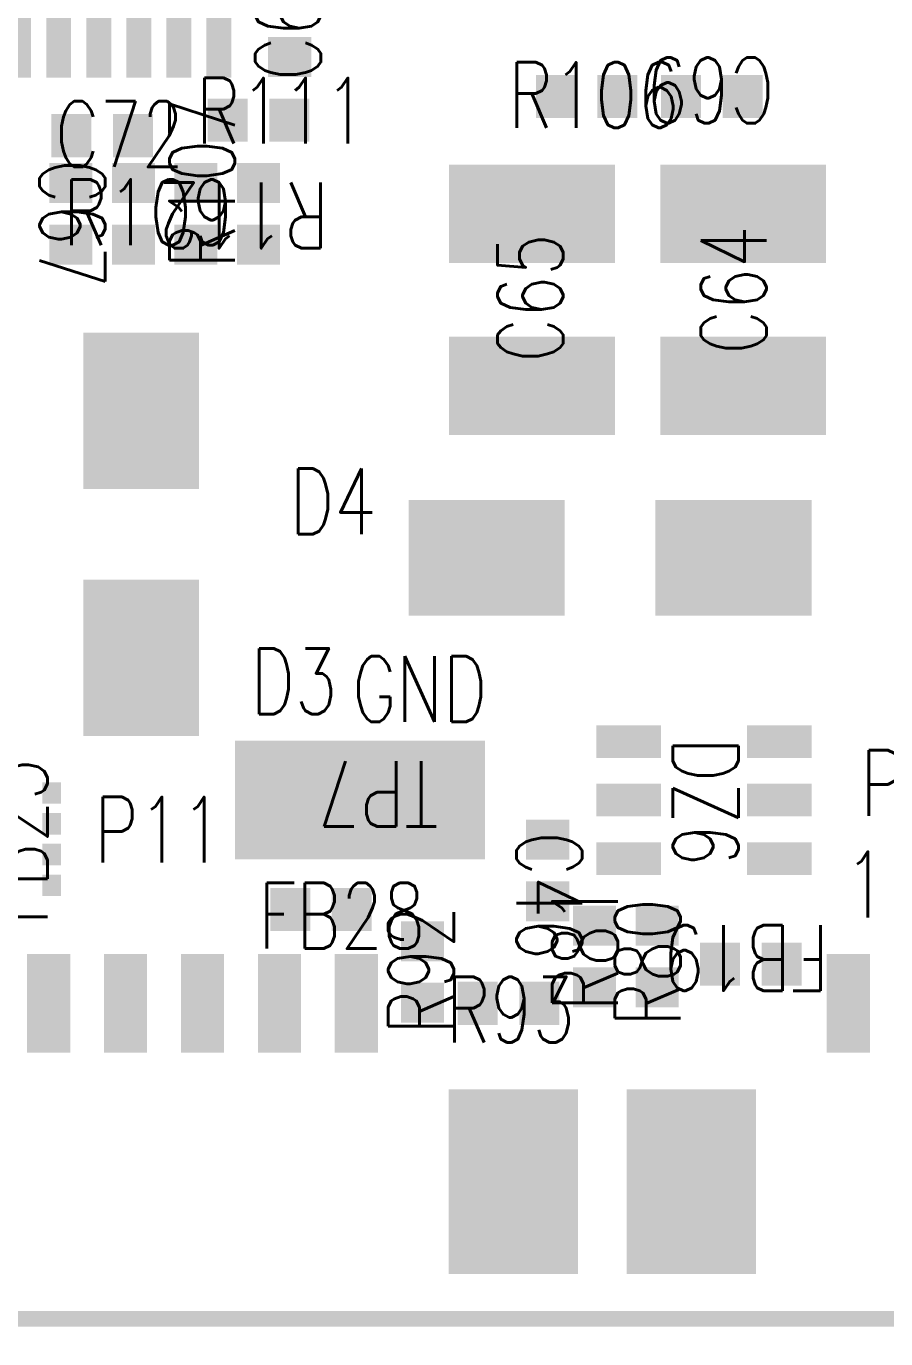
# Model space of a CAD drawing. Extents: x 29.4 to 90.3, y -21.3 to 21.3.
# Drawn here: x 41.37 to 55.34, y -21.32 to 0 of the extents above; entities that cross this region are included whole.
import ezdxf

# ---------------------------------------------------------------- set-up
doc = ezdxf.new("R2010")
doc.units = 0
doc.header["$MEASUREMENT"] = 0
doc.layers.get('0').update_dxf_attribs({"linetype": 'CONTINUOUS'})
for name, color, linetype in [('BOARD_OUTLINE_00', 5, 'CONTINUOUS'), ('DRIL_NPLTE_THRU_01', 3, 'CONTINUOUS'), ('DRIL_NPLTE_THRU_02', 112, 'CONTINUOUS'), ('DRIL_NPLTE_THRU_03', 2, 'CONTINUOUS'), ('DRIL_NPLTE_THRU_04', 4, 'CONTINUOUS'), ('DRIL_NPLTE_THRU_05', 171, 'CONTINUOUS'), ('DRIL_NPLTE_THRU_06', 1, 'CONTINUOUS'), ('PADS_BOT', 1, 'CONTINUOUS'), ('PADS_INNER', 3, 'CONTINUOUS'), ('PADS_TOP', 3, 'CONTINUOUS'), ('PART_NAME_06', 183, 'CONTINUOUS'), ('TEXT_25', 67, 'CONTINUOUS')]:
    doc.layers.add(name, color=color, linetype=linetype)
doc.styles.add('W0$2032', font='simplex', dxfattribs={"width": 0.75})

# ---------------------------------------------------------------- blocks, each defined once
blk = doc.blocks.new('BOARD_1')
at = {"layer": 'BOARD_OUTLINE_00', "const_width": 0.254}
blk.add_lwpolyline([(0, 0), (58, 0), (58, 42), (0, 42)], close=True, dxfattribs=at)
blk = doc.blocks.new('DRIL_HOLE_0')
blk.add_lwpolyline([(0, 0, 1), (0, 0, 1)], format="xyb", close=True)
blk = doc.blocks.new('PAD_0')
blk.add_lwpolyline([(0, 0, 1), (0, 0, 1)], format="xyb", close=True)
blk = doc.blocks.new('PAD_3')
at = {"const_width": 1.6002}
blk.add_lwpolyline([(-1.3462, 0), (1.3462, 0)], dxfattribs=at)
blk = doc.blocks.new('STK_BOT_9')
at = {"layer": 'DRIL_NPLTE_THRU_01'}
blk.add_blockref('DRIL_HOLE_0', (0, 0), dxfattribs=at)
at = {"layer": 'DRIL_NPLTE_THRU_02'}
blk.add_blockref('DRIL_HOLE_0', (0, 0), dxfattribs=at)
at = {"layer": 'DRIL_NPLTE_THRU_03'}
blk.add_blockref('DRIL_HOLE_0', (0, 0), dxfattribs=at)
at = {"layer": 'DRIL_NPLTE_THRU_04'}
blk.add_blockref('DRIL_HOLE_0', (0, 0), dxfattribs=at)
at = {"layer": 'DRIL_NPLTE_THRU_05'}
blk.add_blockref('DRIL_HOLE_0', (0, 0), dxfattribs=at)
at = {"layer": 'DRIL_NPLTE_THRU_06'}
blk.add_blockref('DRIL_HOLE_0', (0, 0), dxfattribs=at)
at = {"layer": 'PADS_BOT', "rotation": 90}
blk.add_blockref('PAD_3', (0, 0), dxfattribs=at)
at = {"layer": 'PADS_INNER'}
blk.add_blockref('PAD_0', (0, 0), dxfattribs=at)
at = {"layer": 'PADS_TOP'}
blk.add_blockref('PAD_0', (0, 0), dxfattribs=at)
blk = doc.blocks.new('SYM_BOT_7')
for p in [(-1.397, 0), (1.397, 0)]:
    blk.add_blockref('STK_BOT_9', p)
blk = doc.blocks.new('PART_BOT_16')
blk.add_blockref('SYM_BOT_7', (0, 0))
at = {"layer": 'PART_NAME_06', "style": 'W0$2032', "width": 0.75}
blk.add_text('C64', height=1.0668, dxfattribs=at).set_placement((-0.889, -0.381))
blk = doc.blocks.new('PART_BOT_17')
blk.add_blockref('SYM_BOT_7', (0, 0))
at = {"layer": 'PART_NAME_06', "style": 'W0$2032', "width": 0.75}
blk.add_text('C65', height=1.0668, dxfattribs=at).set_placement((-1.016, -0.508))
blk = doc.blocks.new('PAD_4')
at = {"const_width": 1.88}
blk.add_lwpolyline([(-1.27, 0), (1.27, 0)], dxfattribs=at)
blk = doc.blocks.new('STK_BOT_10')
at = {"layer": 'DRIL_NPLTE_THRU_01'}
blk.add_blockref('DRIL_HOLE_0', (0, 0), dxfattribs=at)
at = {"layer": 'DRIL_NPLTE_THRU_02'}
blk.add_blockref('DRIL_HOLE_0', (0, 0), dxfattribs=at)
at = {"layer": 'DRIL_NPLTE_THRU_03'}
blk.add_blockref('DRIL_HOLE_0', (0, 0), dxfattribs=at)
at = {"layer": 'DRIL_NPLTE_THRU_04'}
blk.add_blockref('DRIL_HOLE_0', (0, 0), dxfattribs=at)
at = {"layer": 'DRIL_NPLTE_THRU_05'}
blk.add_blockref('DRIL_HOLE_0', (0, 0), dxfattribs=at)
at = {"layer": 'DRIL_NPLTE_THRU_06'}
blk.add_blockref('DRIL_HOLE_0', (0, 0), dxfattribs=at)
at = {"layer": 'PADS_BOT', "rotation": 90}
blk.add_blockref('PAD_4', (0, 0), dxfattribs=at)
at = {"layer": 'PADS_INNER'}
blk.add_blockref('PAD_0', (0, 0), dxfattribs=at)
at = {"layer": 'PADS_TOP'}
blk.add_blockref('PAD_0', (0, 0), dxfattribs=at)
blk = doc.blocks.new('SYM_BOT_9')
for p in [(0, 2.0066), (0, -2.0066)]:
    blk.add_blockref('STK_BOT_10', p)
blk = doc.blocks.new('PART_BOT_21')
blk.add_blockref('SYM_BOT_9', (0, 0))
at = {"layer": 'PART_NAME_06', "style": 'W0$2032', "width": 0.75}
blk.add_text('D4', height=1.0668, rotation=270, dxfattribs=at).set_placement((0.381, 5.207))
blk = doc.blocks.new('PAD_5')
at = {"const_width": 0.53}
blk.add_lwpolyline([(-0.525, 0), (0.525, 0)], dxfattribs=at)
blk = doc.blocks.new('STK_BOT_11')
at = {"layer": 'DRIL_NPLTE_THRU_01'}
blk.add_blockref('DRIL_HOLE_0', (0, 0), dxfattribs=at)
at = {"layer": 'DRIL_NPLTE_THRU_02'}
blk.add_blockref('DRIL_HOLE_0', (0, 0), dxfattribs=at)
at = {"layer": 'DRIL_NPLTE_THRU_03'}
blk.add_blockref('DRIL_HOLE_0', (0, 0), dxfattribs=at)
at = {"layer": 'DRIL_NPLTE_THRU_04'}
blk.add_blockref('DRIL_HOLE_0', (0, 0), dxfattribs=at)
at = {"layer": 'DRIL_NPLTE_THRU_05'}
blk.add_blockref('DRIL_HOLE_0', (0, 0), dxfattribs=at)
at = {"layer": 'DRIL_NPLTE_THRU_06'}
blk.add_blockref('DRIL_HOLE_0', (0, 0), dxfattribs=at)
at = {"layer": 'PADS_BOT', "rotation": 90}
blk.add_blockref('PAD_5', (0, 0), dxfattribs=at)
at = {"layer": 'PADS_INNER'}
blk.add_blockref('PAD_0', (0, 0), dxfattribs=at)
at = {"layer": 'PADS_TOP'}
blk.add_blockref('PAD_0', (0, 0), dxfattribs=at)
blk = doc.blocks.new('SYM_BOT_10')
for p in [(-0.95, 1.225), (0, 1.225), (0.95, 1.225), (-0.95, -1.225), (0, -1.225), (0.95, -1.225)]:
    blk.add_blockref('STK_BOT_11', p)
blk = doc.blocks.new('PART_BOT_25')
blk.add_blockref('SYM_BOT_10', (0, 0))
at = {"layer": 'PART_NAME_06', "style": 'W0$2032', "width": 0.75}
blk.add_text('DZ6', height=1.0668, dxfattribs=at).set_placement((-1.016, -0.508))
blk = doc.blocks.new('PAD_6')
at = {"const_width": 0.7}
blk.add_lwpolyline([(-0.8, 0), (0.8, 0)], dxfattribs=at)
blk = doc.blocks.new('STK_BOT_12')
at = {"layer": 'DRIL_NPLTE_THRU_01'}
blk.add_blockref('DRIL_HOLE_0', (0, 0), dxfattribs=at)
at = {"layer": 'DRIL_NPLTE_THRU_02'}
blk.add_blockref('DRIL_HOLE_0', (0, 0), dxfattribs=at)
at = {"layer": 'DRIL_NPLTE_THRU_03'}
blk.add_blockref('DRIL_HOLE_0', (0, 0), dxfattribs=at)
at = {"layer": 'DRIL_NPLTE_THRU_04'}
blk.add_blockref('DRIL_HOLE_0', (0, 0), dxfattribs=at)
at = {"layer": 'DRIL_NPLTE_THRU_05'}
blk.add_blockref('DRIL_HOLE_0', (0, 0), dxfattribs=at)
at = {"layer": 'DRIL_NPLTE_THRU_06'}
blk.add_blockref('DRIL_HOLE_0', (0, 0), dxfattribs=at)
at = {"layer": 'PADS_BOT', "rotation": 90}
blk.add_blockref('PAD_6', (0, 0), dxfattribs=at)
at = {"layer": 'PADS_INNER'}
blk.add_blockref('PAD_0', (0, 0), dxfattribs=at)
at = {"layer": 'PADS_TOP'}
blk.add_blockref('PAD_0', (0, 0), dxfattribs=at)
blk = doc.blocks.new('PAD_7')
at = {"const_width": 2.1}
blk.add_lwpolyline([(-1.5, 0), (1.5, 0)], dxfattribs=at)
blk = doc.blocks.new('STK_BOT_13')
at = {"layer": 'DRIL_NPLTE_THRU_01'}
blk.add_blockref('DRIL_HOLE_0', (0, 0), dxfattribs=at)
at = {"layer": 'DRIL_NPLTE_THRU_02'}
blk.add_blockref('DRIL_HOLE_0', (0, 0), dxfattribs=at)
at = {"layer": 'DRIL_NPLTE_THRU_03'}
blk.add_blockref('DRIL_HOLE_0', (0, 0), dxfattribs=at)
at = {"layer": 'DRIL_NPLTE_THRU_04'}
blk.add_blockref('DRIL_HOLE_0', (0, 0), dxfattribs=at)
at = {"layer": 'DRIL_NPLTE_THRU_05'}
blk.add_blockref('DRIL_HOLE_0', (0, 0), dxfattribs=at)
at = {"layer": 'DRIL_NPLTE_THRU_06'}
blk.add_blockref('DRIL_HOLE_0', (0, 0), dxfattribs=at)
at = {"layer": 'PADS_BOT', "rotation": 90}
blk.add_blockref('PAD_7', (0, 0), dxfattribs=at)
at = {"layer": 'PADS_INNER'}
blk.add_blockref('PAD_0', (0, 0), dxfattribs=at)
at = {"layer": 'PADS_TOP'}
blk.add_blockref('PAD_0', (0, 0), dxfattribs=at)
blk = doc.blocks.new('SYM_BOT_11')
for name, p in [('STK_BOT_12', (-3.75, 0)), ('STK_BOT_12', (-2.5, 0)), ('STK_BOT_12', (-1.25, 0)), ('STK_BOT_12', (0, 0)), ('STK_BOT_12', (1.25, 0)), ('STK_BOT_12', (2.5, 0)), ('STK_BOT_12', (3.75, 0)), ('STK_BOT_13', (-6.3, -2.9)), ('STK_BOT_13', (6.3, -2.9))]:
    blk.add_blockref(name, p)
blk = doc.blocks.new('PART_BOT_30')
blk.add_blockref('SYM_BOT_11', (0, 0))
at = {"layer": 'PART_NAME_06', "style": 'W0$2032', "width": 0.75}
blk.add_text('P11', height=1.0668, dxfattribs=at).set_placement((-0.508, 2.286))
blk = doc.blocks.new('PAD_8')
at = {"const_width": 0.406}
blk.add_lwpolyline([(-0.889, 0), (0.889, 0)], dxfattribs=at)
blk = doc.blocks.new('STK_BOT_15')
at = {"layer": 'DRIL_NPLTE_THRU_01'}
blk.add_blockref('DRIL_HOLE_0', (0, 0), dxfattribs=at)
at = {"layer": 'DRIL_NPLTE_THRU_02'}
blk.add_blockref('DRIL_HOLE_0', (0, 0), dxfattribs=at)
at = {"layer": 'DRIL_NPLTE_THRU_03'}
blk.add_blockref('DRIL_HOLE_0', (0, 0), dxfattribs=at)
at = {"layer": 'DRIL_NPLTE_THRU_04'}
blk.add_blockref('DRIL_HOLE_0', (0, 0), dxfattribs=at)
at = {"layer": 'DRIL_NPLTE_THRU_05'}
blk.add_blockref('DRIL_HOLE_0', (0, 0), dxfattribs=at)
at = {"layer": 'DRIL_NPLTE_THRU_06'}
blk.add_blockref('DRIL_HOLE_0', (0, 0), dxfattribs=at)
at = {"layer": 'PADS_BOT', "rotation": 90}
blk.add_blockref('PAD_8', (0, 0), dxfattribs=at)
at = {"layer": 'PADS_INNER'}
blk.add_blockref('PAD_0', (0, 0), dxfattribs=at)
at = {"layer": 'PADS_TOP'}
blk.add_blockref('PAD_0', (0, 0), dxfattribs=at)
blk = doc.blocks.new('PAD_9')
at = {"const_width": 2.9972}
blk.add_lwpolyline([(-1.4986, 0), (1.4986, 0)], dxfattribs=at)
blk = doc.blocks.new('STK_BOT_16')
at = {"layer": 'DRIL_NPLTE_THRU_01'}
blk.add_blockref('DRIL_HOLE_0', (0, 0), dxfattribs=at)
at = {"layer": 'DRIL_NPLTE_THRU_02'}
blk.add_blockref('DRIL_HOLE_0', (0, 0), dxfattribs=at)
at = {"layer": 'DRIL_NPLTE_THRU_03'}
blk.add_blockref('DRIL_HOLE_0', (0, 0), dxfattribs=at)
at = {"layer": 'DRIL_NPLTE_THRU_04'}
blk.add_blockref('DRIL_HOLE_0', (0, 0), dxfattribs=at)
at = {"layer": 'DRIL_NPLTE_THRU_05'}
blk.add_blockref('DRIL_HOLE_0', (0, 0), dxfattribs=at)
at = {"layer": 'DRIL_NPLTE_THRU_06'}
blk.add_blockref('DRIL_HOLE_0', (0, 0), dxfattribs=at)
at = {"layer": 'PADS_BOT'}
blk.add_blockref('PAD_9', (0, 0), dxfattribs=at)
at = {"layer": 'PADS_INNER'}
blk.add_blockref('PAD_0', (0, 0), dxfattribs=at)
at = {"layer": 'PADS_TOP'}
blk.add_blockref('PAD_0', (0, 0), dxfattribs=at)
blk = doc.blocks.new('SYM_BOT_15')
for name, p in [('STK_BOT_15', (-2.275, 2.997)), ('STK_BOT_15', (-1.625, 2.997)), ('STK_BOT_15', (-0.975, 2.997)), ('STK_BOT_15', (-0.325, 2.997)), ('STK_BOT_15', (0.325, 2.997)), ('STK_BOT_15', (0.975, 2.997)), ('STK_BOT_15', (1.625, 2.997)), ('STK_BOT_15', (2.275, 2.997)), ('STK_BOT_16', (0, 0)), ('STK_BOT_15', (-2.275, -2.997)), ('STK_BOT_15', (-1.625, -2.997)), ('STK_BOT_15', (-0.975, -2.997)), ('STK_BOT_15', (-0.325, -2.997)), ('STK_BOT_15', (0.325, -2.997)), ('STK_BOT_15', (0.975, -2.997)), ('STK_BOT_15', (1.625, -2.997)), ('STK_BOT_15', (2.275, -2.997))]:
    blk.add_blockref(name, p)
blk = doc.blocks.new('PART_BOT_36')
blk.add_blockref('SYM_BOT_15', (0, 0))
at = {"layer": 'PART_NAME_06', "style": 'W0$2032', "width": 0.75}
blk.add_text('U11', height=1.0668, dxfattribs=at).set_placement((1.016, 4.445))
blk = doc.blocks.new('PAD_11')
at = {"const_width": 1.93}
blk.add_lwpolyline([(-2.032, 0), (2.032, 0)], dxfattribs=at)
blk = doc.blocks.new('STK_BOT_21')
at = {"layer": 'DRIL_NPLTE_THRU_01'}
blk.add_blockref('DRIL_HOLE_0', (0, 0), dxfattribs=at)
at = {"layer": 'DRIL_NPLTE_THRU_02'}
blk.add_blockref('DRIL_HOLE_0', (0, 0), dxfattribs=at)
at = {"layer": 'DRIL_NPLTE_THRU_03'}
blk.add_blockref('DRIL_HOLE_0', (0, 0), dxfattribs=at)
at = {"layer": 'DRIL_NPLTE_THRU_04'}
blk.add_blockref('DRIL_HOLE_0', (0, 0), dxfattribs=at)
at = {"layer": 'DRIL_NPLTE_THRU_05'}
blk.add_blockref('DRIL_HOLE_0', (0, 0), dxfattribs=at)
at = {"layer": 'DRIL_NPLTE_THRU_06'}
blk.add_blockref('DRIL_HOLE_0', (0, 0), dxfattribs=at)
at = {"layer": 'PADS_BOT'}
blk.add_blockref('PAD_11', (0, 0), dxfattribs=at)
at = {"layer": 'PADS_INNER'}
blk.add_blockref('PAD_0', (0, 0), dxfattribs=at)
at = {"layer": 'PADS_TOP'}
blk.add_blockref('PAD_0', (0, 0), dxfattribs=at)
blk = doc.blocks.new('SYM_BOT_19')
blk.add_blockref('STK_BOT_21', (0, 0))
blk = doc.blocks.new('PART_BOT_41')
blk.add_blockref('SYM_BOT_19', (0, 0))
at = {"layer": 'PART_NAME_06', "style": 'W0$2032', "width": 0.75}
blk.add_text('TP7', height=1.0668, rotation=180, dxfattribs=at).set_placement((1.27, 0.635))
blk = doc.blocks.new('SYM_BOT_8')
for p in [(0, 2.0066), (0, -2.0066)]:
    blk.add_blockref('STK_BOT_10', p)
blk = doc.blocks.new('PART_BOT_61')
blk.add_blockref('SYM_BOT_8', (0, 0))
at = {"layer": 'PART_NAME_06', "style": 'W0$2032', "width": 0.75}
blk.add_text('D3', height=1.0668, rotation=180, dxfattribs=at).set_placement((-1.778, 2.921))
blk = doc.blocks.new('PAD_16')
at = {"const_width": 0.3}
blk.add_lwpolyline([(-0.175, 0), (0.175, 0)], dxfattribs=at)
blk = doc.blocks.new('STK_BOT_28')
at = {"layer": 'DRIL_NPLTE_THRU_01'}
blk.add_blockref('DRIL_HOLE_0', (0, 0), dxfattribs=at)
at = {"layer": 'DRIL_NPLTE_THRU_02'}
blk.add_blockref('DRIL_HOLE_0', (0, 0), dxfattribs=at)
at = {"layer": 'DRIL_NPLTE_THRU_03'}
blk.add_blockref('DRIL_HOLE_0', (0, 0), dxfattribs=at)
at = {"layer": 'DRIL_NPLTE_THRU_04'}
blk.add_blockref('DRIL_HOLE_0', (0, 0), dxfattribs=at)
at = {"layer": 'DRIL_NPLTE_THRU_05'}
blk.add_blockref('DRIL_HOLE_0', (0, 0), dxfattribs=at)
at = {"layer": 'DRIL_NPLTE_THRU_06'}
blk.add_blockref('DRIL_HOLE_0', (0, 0), dxfattribs=at)
at = {"layer": 'PADS_BOT'}
blk.add_blockref('PAD_16', (0, 0), dxfattribs=at)
at = {"layer": 'PADS_INNER'}
blk.add_blockref('PAD_0', (0, 0), dxfattribs=at)
at = {"layer": 'PADS_TOP'}
blk.add_blockref('PAD_0', (0, 0), dxfattribs=at)
blk = doc.blocks.new('SYM_BOT_24')
for p in [(-0.75, 0.45), (-0.25, 0.45), (0.25, 0.45), (0.75, 0.45), (-0.75, -0.45), (-0.25, -0.45), (0.25, -0.45), (0.75, -0.45)]:
    blk.add_blockref('STK_BOT_28', p)
blk = doc.blocks.new('PART_BOT_67')
blk.add_blockref('SYM_BOT_24', (0, 0))
at = {"layer": 'PART_NAME_06', "style": 'W0$2032', "width": 0.75}
blk.add_text('FB25', height=1.0668, rotation=180, dxfattribs=at).set_placement((1.397, 0.381))
blk = doc.blocks.new('PART_BOT_72')
blk.add_blockref('SYM_BOT_11', (0, 0))
at = {"layer": 'PART_NAME_06', "style": 'W0$2032', "width": 0.75}
blk.add_text('P9', height=1.0668, dxfattribs=at).set_placement((-3.556, 3.048))
blk = doc.blocks.new('PAD_17')
at = {"const_width": 0.65}
blk.add_lwpolyline([(-0.35, 0), (0.35, 0)], dxfattribs=at)
blk = doc.blocks.new('STK_BOT_31')
at = {"layer": 'DRIL_NPLTE_THRU_01'}
blk.add_blockref('DRIL_HOLE_0', (0, 0), dxfattribs=at)
at = {"layer": 'DRIL_NPLTE_THRU_02'}
blk.add_blockref('DRIL_HOLE_0', (0, 0), dxfattribs=at)
at = {"layer": 'DRIL_NPLTE_THRU_03'}
blk.add_blockref('DRIL_HOLE_0', (0, 0), dxfattribs=at)
at = {"layer": 'DRIL_NPLTE_THRU_04'}
blk.add_blockref('DRIL_HOLE_0', (0, 0), dxfattribs=at)
at = {"layer": 'DRIL_NPLTE_THRU_05'}
blk.add_blockref('DRIL_HOLE_0', (0, 0), dxfattribs=at)
at = {"layer": 'DRIL_NPLTE_THRU_06'}
blk.add_blockref('DRIL_HOLE_0', (0, 0), dxfattribs=at)
at = {"layer": 'PADS_BOT', "rotation": 90}
blk.add_blockref('PAD_17', (0, 0), dxfattribs=at)
at = {"layer": 'PADS_INNER'}
blk.add_blockref('PAD_0', (0, 0), dxfattribs=at)
at = {"layer": 'PADS_TOP'}
blk.add_blockref('PAD_0', (0, 0), dxfattribs=at)
blk = doc.blocks.new('SYM_BOT_25')
for p in [(-0.5, 0), (0.5, 0)]:
    blk.add_blockref('STK_BOT_31', p)
blk = doc.blocks.new('PART_BOT_98')
blk.add_blockref('SYM_BOT_25', (0, 0))
at = {"layer": 'PART_NAME_06', "style": 'W0$2032', "width": 0.75}
blk.add_text('C46', height=1.0668, rotation=180, dxfattribs=at).set_placement((0.635, 0.508))
blk = doc.blocks.new('PART_BOT_111')
blk.add_blockref('SYM_BOT_25', (0, 0))
at = {"layer": 'PART_NAME_06', "style": 'W0$2032', "width": 0.75}
blk.add_text('C67', height=1.0668, dxfattribs=at).set_placement((-0.889, -0.508))
blk = doc.blocks.new('PART_BOT_112')
blk.add_blockref('SYM_BOT_25', (0, 0))
at = {"layer": 'PART_NAME_06', "style": 'W0$2032', "width": 0.75}
blk.add_text('C68', height=1.0668, dxfattribs=at).set_placement((-0.889, -0.508))
blk = doc.blocks.new('PART_BOT_114')
blk.add_blockref('SYM_BOT_25', (0, 0))
at = {"layer": 'PART_NAME_06', "style": 'W0$2032', "width": 0.75}
blk.add_text('C72', height=1.0668, dxfattribs=at).set_placement((-0.762, -0.508))
blk = doc.blocks.new('PART_BOT_129')
blk.add_blockref('SYM_BOT_25', (0, 0))
at = {"layer": 'PART_NAME_06', "style": 'W0$2032', "width": 0.75}
blk.add_text('FB19', height=1.0668, dxfattribs=at).set_placement((-1.27, -0.635))
blk = doc.blocks.new('PART_BOT_136')
blk.add_blockref('SYM_BOT_25', (0, 0))
at = {"layer": 'PART_NAME_06', "style": 'W0$2032', "width": 0.75}
blk.add_text('FB28', height=1.0668, dxfattribs=at).set_placement((-1.016, -0.635))
blk = doc.blocks.new('PART_BOT_152')
blk.add_blockref('SYM_BOT_25', (0, 0))
at = {"layer": 'PART_NAME_06', "style": 'W0$2032', "width": 0.75}
blk.add_text('R106', height=1.0668, dxfattribs=at).set_placement((-1.27, -0.508))
blk = doc.blocks.new('PART_BOT_153')
blk.add_blockref('SYM_BOT_25', (0, 0))
at = {"layer": 'PART_NAME_06', "style": 'W0$2032', "width": 0.75}
blk.add_text('R107', height=1.0668, rotation=180, dxfattribs=at).set_placement((0.889, 0.635))
blk = doc.blocks.new('PART_BOT_155')
blk.add_blockref('SYM_BOT_25', (0, 0))
at = {"layer": 'PART_NAME_06', "style": 'W0$2032', "width": 0.75}
blk.add_text('R109', height=1.0668, rotation=90, dxfattribs=at).set_placement((0.508, -1.143))
blk = doc.blocks.new('PART_BOT_157')
blk.add_blockref('SYM_BOT_25', (0, 0))
at = {"layer": 'PART_NAME_06', "style": 'W0$2032', "width": 0.75}
blk.add_text('R111', height=1.0668, rotation=180, dxfattribs=at).set_placement((1.016, 0.381))
blk = doc.blocks.new('PART_BOT_158')
blk.add_blockref('SYM_BOT_25', (0, 0))
at = {"layer": 'PART_NAME_06', "style": 'W0$2032', "width": 0.75}
blk.add_text('R112', height=1.0668, rotation=90, dxfattribs=at).set_placement((0.508, -1.143))
blk = doc.blocks.new('PART_BOT_250')
blk.add_blockref('SYM_BOT_25', (0, 0))
at = {"layer": 'PART_NAME_06', "style": 'W0$2032', "width": 0.75}
blk.add_text('R80', height=1.0668, rotation=180, dxfattribs=at).set_placement((1.143, 0.381))
blk = doc.blocks.new('PART_BOT_251')
blk.add_blockref('SYM_BOT_25', (0, 0))
at = {"layer": 'PART_NAME_06', "style": 'W0$2032', "width": 0.75}
blk.add_text('R81', height=1.0668, rotation=180, dxfattribs=at).set_placement((0.889, 0.381))
blk = doc.blocks.new('PART_BOT_262')
blk.add_blockref('SYM_BOT_25', (0, 0))
at = {"layer": 'PART_NAME_06', "style": 'W0$2032', "width": 0.75}
blk.add_text('R92', height=1.0668, rotation=180, dxfattribs=at).set_placement((1.016, 0.508))
blk = doc.blocks.new('PART_BOT_263')
blk.add_blockref('SYM_BOT_25', (0, 0))
at = {"layer": 'PART_NAME_06', "style": 'W0$2032', "width": 0.75}
blk.add_text('R93', height=1.0668, rotation=180, dxfattribs=at).set_placement((1.016, 0.635))
blk = doc.blocks.new('PART_BOT_277')
blk.add_blockref('SYM_BOT_25', (0, 0))
at = {"layer": 'PART_NAME_06', "style": 'W0$2032', "width": 0.75}
blk.add_text('C69', height=1.0668, dxfattribs=at).set_placement((-1.016, -0.635))

msp = doc.modelspace()

# ---------------------------------------------------------------- block references
at = {"xscale": -1}
msp.add_blockref('BOARD_1', (87.479, -21), dxfattribs=at)
for name, p in [('PART_BOT_36', (42.223, 3.048)), ('PART_BOT_152', (50.478, -1.143)), ('PART_BOT_114', (42.604, -1.778)), ('PART_BOT_41', (46.795, -12.573)), ('PART_BOT_72', (58.479, -15.875)), ('PART_BOT_30', (42.985, -15.875)), ('PART_BOT_136', (46.16, -14.351))]:
    msp.add_blockref(name, p)
for name, p, rotation in [('PART_BOT_112', (45.652, 0), 90), ('PART_BOT_277', (52.51, -1.143), 180), ('PART_BOT_157', (45.144, -1.524), 180), ('PART_BOT_153', (44.128, -3.048), 270), ('PART_BOT_111', (42.096, -3.048), 270), ('PART_BOT_155', (43.112, -3.048), 270), ('PART_BOT_158', (45.144, -3.048), 90), ('PART_BOT_17', (49.589, -4.445), 90), ('PART_BOT_16', (53.018, -4.445), 90), ('PART_BOT_61', (43.239, -8.255), 180), ('PART_BOT_21', (50.859, -8.636), 90), ('PART_BOT_25', (52.383, -12.573), 270), ('PART_BOT_67', (41.334, -13.208), 270), ('PART_BOT_98', (49.843, -13.716), 90), ('PART_BOT_251', (50.605, -15.113), 270), ('PART_BOT_250', (51.621, -15.113), 270), ('PART_BOT_262', (47.811, -15.367), 270), ('PART_BOT_129', (53.145, -15.24), 180), ('PART_BOT_263', (49.208, -15.875), 180)]:
    msp.add_blockref(name, p, dxfattribs=dict(rotation=rotation))

# ---------------------------------------------------------------- texts
at = {"layer": 'TEXT_25', "style": 'W0$2032', "width": 0.75}
for s, height, p in [('GND', 1.0668, (46.668, -11.303)), ('1', 1.067, (54.669, -14.478))]:
    msp.add_text(s, height=height, dxfattribs=at).set_placement(p)

doc.saveas('drawing.dxf')
